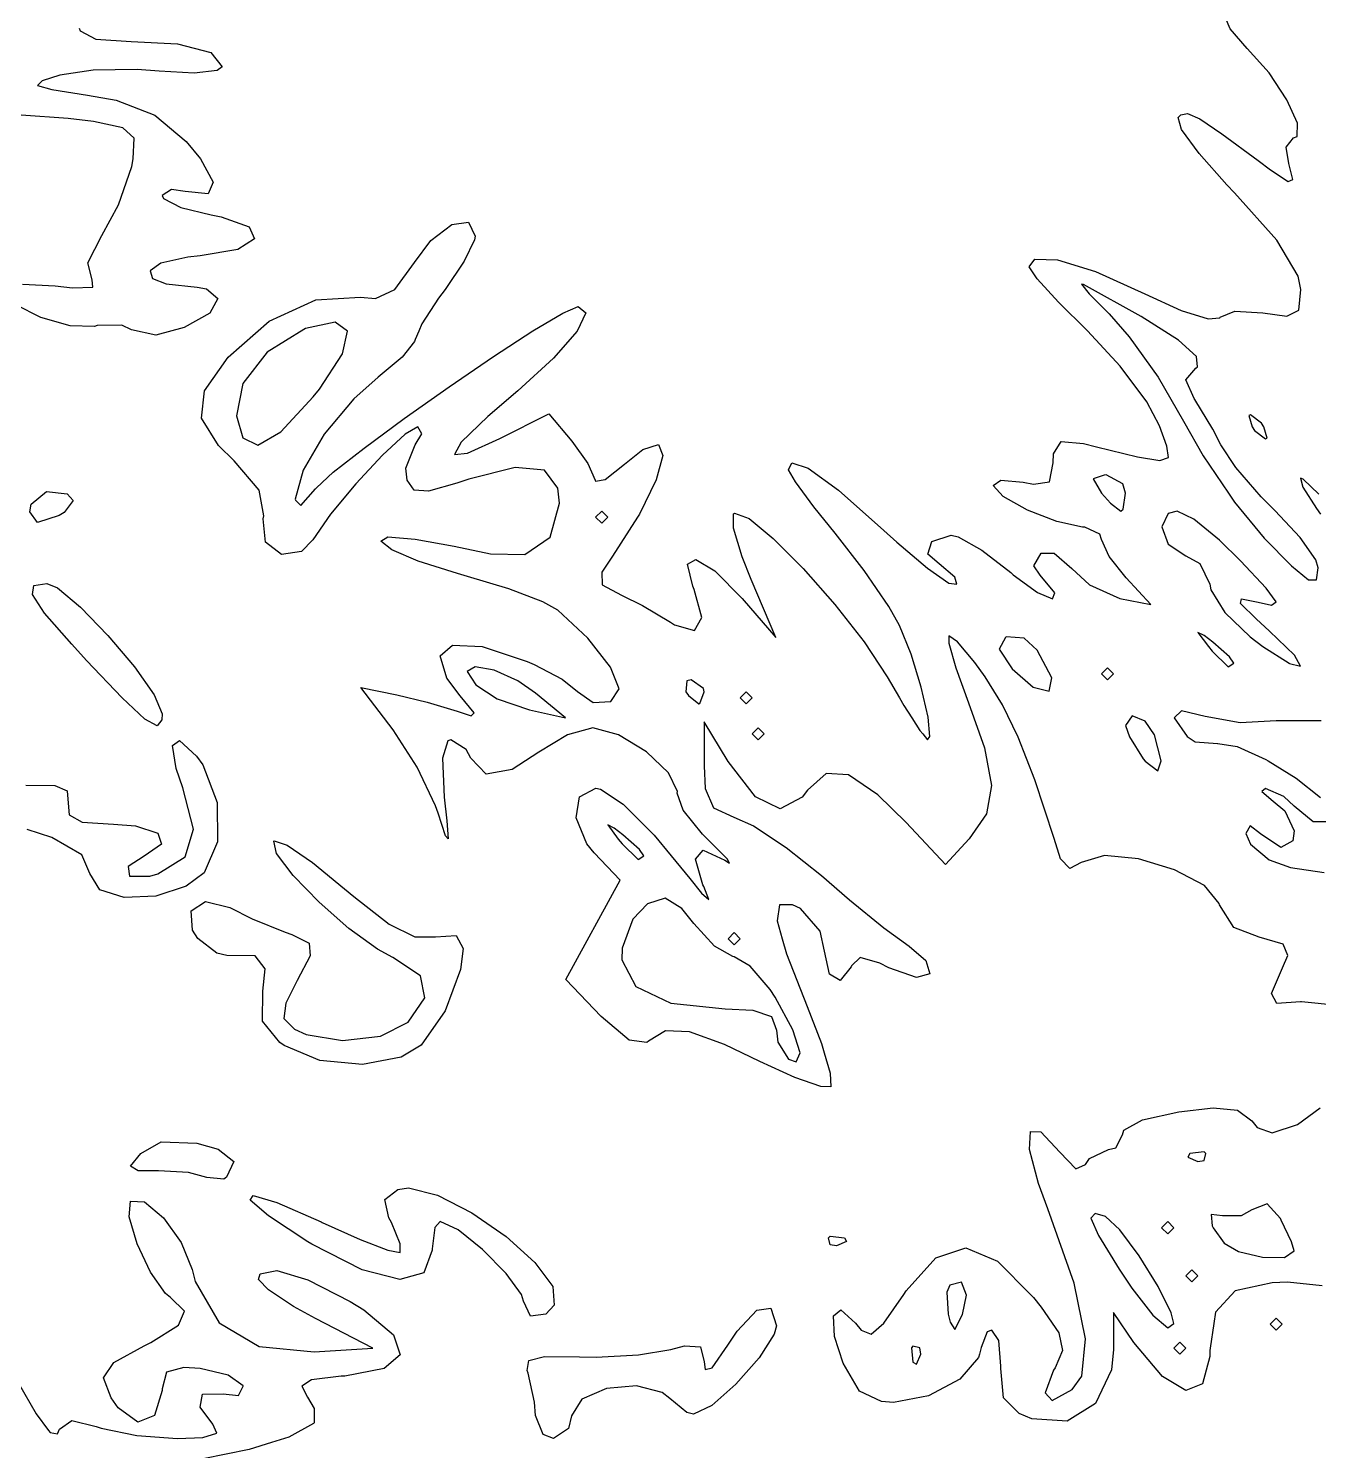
# Model space of a CAD drawing. Extents: x 111.7 to 189.1, y -142.8 to -74.9.
# Drawn here: x 122.33 to 133.35, y -132.09 to -119.95 of the extents above; entities that cross this region are included whole.
import ezdxf

# ---------------------------------------------------------------- set-up
doc = ezdxf.new("R2010")
doc.units = 0
doc.layers.add('BLACK', color=7, linetype='CONTINUOUS')

msp = doc.modelspace()

# ---------------------------------------------------------------- linework, layer by layer
at = {"layer": 'BLACK', "linetype": 'CONTINUOUS'}
for p, q in [((132.59, -119.951), (132.52, -119.783)), ((122.762, -119.944), (122.769, -119.969)), ((122.769, -119.969), (122.905, -120.038)), ((132.736, -120.119), (132.59, -119.951)), ((122.905, -120.038), (123.205, -120.058)), ((123.205, -120.058), (123.6, -120.079)), ((123.6, -120.079), (123.886, -120.153)), ((123.886, -120.153), (123.984, -120.276)), ((132.923, -120.326), (132.736, -120.119)), ((122.882, -120.303), (122.596, -120.346)), ((123.257, -120.298), (122.882, -120.303)), ((123.444, -120.312), (123.257, -120.298)), ((123.745, -120.328), (123.444, -120.312)), ((123.941, -120.308), (123.745, -120.328)), ((123.984, -120.276), (123.941, -120.308)), ((133.075, -120.557), (132.923, -120.326)), ((122.445, -120.396), (122.405, -120.434)), ((122.405, -120.434), (122.527, -120.469)), ((122.596, -120.346), (122.445, -120.396)), ((122.527, -120.469), (122.832, -120.516)), ((122.832, -120.516), (123.079, -120.561)), ((123.079, -120.561), (123.407, -120.688)), ((133.164, -120.756), (133.075, -120.557)), ((122.668, -120.716), (122.265, -120.688)), ((123.407, -120.688), (123.674, -120.912)), ((132.145, -120.707), (132.169, -120.686)), ((132.169, -120.686), (132.227, -120.673)), ((132.227, -120.673), (132.33, -120.719)), ((122.884, -120.742), (122.668, -120.716)), ((123.135, -120.796), (122.884, -120.742)), ((123.231, -120.883), (123.135, -120.796)), ((132.176, -120.81), (132.145, -120.707)), ((132.325, -121.016), (132.176, -120.81)), ((132.33, -120.719), (132.518, -120.846)), ((133.161, -120.871), (133.164, -120.756)), ((123.223, -121.061), (123.231, -120.883)), ((123.674, -120.912), (123.799, -121.06)), ((132.518, -120.846), (132.829, -121.076)), ((133.067, -120.962), (133.132, -120.881)), ((133.132, -120.881), (133.161, -120.871)), ((123.21, -121.127), (123.223, -121.061)), ((123.799, -121.06), (123.907, -121.261)), ((132.563, -121.283), (132.325, -121.016)), ((133.09, -121.102), (133.067, -120.962)), ((123.098, -121.455), (123.21, -121.127)), ((132.829, -121.076), (132.935, -121.155)), ((132.935, -121.155), (133.086, -121.255)), ((133.125, -121.236), (133.09, -121.102)), ((123.907, -121.261), (123.863, -121.361)), ((132.628, -121.35), (132.563, -121.283)), ((133.086, -121.255), (133.125, -121.236)), ((123.55, -121.323), (123.47, -121.375)), ((123.47, -121.375), (123.482, -121.4)), ((123.482, -121.4), (123.629, -121.476)), ((123.667, -121.341), (123.55, -121.323)), ((123.863, -121.361), (123.667, -121.341)), ((132.989, -121.756), (132.628, -121.35)), ((122.955, -121.716), (123.098, -121.455)), ((123.629, -121.476), (123.889, -121.539)), ((123.889, -121.539), (123.975, -121.555)), ((123.975, -121.555), (124.212, -121.641)), ((124.212, -121.641), (124.258, -121.743)), ((125.766, -121.758), (125.944, -121.622)), ((125.944, -121.622), (126.086, -121.602)), ((126.086, -121.602), (126.144, -121.72)), ((122.835, -121.95), (122.955, -121.716)), ((124.258, -121.743), (124.117, -121.834)), ((125.625, -121.946), (125.766, -121.758)), ((126.138, -121.752), (126.049, -121.936)), ((126.144, -121.72), (126.138, -121.752)), ((133.17, -122.063), (132.989, -121.756)), ((123.689, -121.901), (123.459, -121.952)), ((123.796, -121.89), (123.689, -121.901)), ((124.117, -121.834), (123.796, -121.89)), ((122.873, -122.093), (122.835, -121.95)), ((123.459, -121.952), (123.367, -122.018)), ((123.367, -122.018), (123.389, -122.082)), ((125.458, -122.176), (125.625, -121.946)), ((126.049, -121.936), (125.887, -122.176)), ((130.874, -121.982), (130.921, -121.919)), ((130.943, -122.085), (130.874, -121.982)), ((130.921, -121.919), (131.116, -121.923)), ((131.116, -121.923), (131.439, -122.024)), ((131.439, -122.024), (131.862, -122.215)), ((122.277, -122.13), (122.557, -122.145)), ((122.557, -122.145), (122.706, -122.162)), ((122.706, -122.162), (122.879, -122.156)), ((122.879, -122.156), (122.873, -122.093)), ((123.389, -122.082), (123.504, -122.129)), ((123.504, -122.129), (123.77, -122.157)), ((123.77, -122.157), (123.85, -122.17)), ((131.124, -122.284), (130.943, -122.085)), ((131.337, -122.133), (131.321, -122.131)), ((131.321, -122.131), (131.385, -122.213)), ((131.83, -122.408), (131.337, -122.133)), ((133.193, -122.178), (133.17, -122.063)), ((123.85, -122.17), (123.946, -122.254)), ((123.946, -122.254), (123.878, -122.378)), ((124.383, -122.446), (124.782, -122.265)), ((124.782, -122.265), (125.165, -122.243)), ((125.165, -122.243), (125.293, -122.253)), ((125.293, -122.253), (125.458, -122.176)), ((125.831, -122.251), (125.687, -122.471)), ((125.887, -122.176), (125.831, -122.251)), ((131.385, -122.213), (131.556, -122.383)), ((131.862, -122.215), (132.171, -122.355)), ((133.176, -122.352), (133.193, -122.178)), ((122.433, -122.417), (122.222, -122.308)), ((123.878, -122.378), (123.659, -122.501)), ((126.637, -122.53), (126.892, -122.378)), ((126.892, -122.378), (127.023, -122.321)), ((127.088, -122.376), (127.013, -122.532)), ((127.023, -122.321), (127.088, -122.376)), ((131.372, -122.53), (131.124, -122.284)), ((131.556, -122.383), (131.729, -122.58)), ((132.171, -122.355), (132.402, -122.428)), ((132.505, -122.413), (132.629, -122.362)), ((132.629, -122.362), (132.868, -122.377)), ((132.868, -122.377), (133.074, -122.404)), ((133.074, -122.404), (133.176, -122.352)), ((122.684, -122.488), (122.433, -122.417)), ((122.894, -122.492), (122.684, -122.488)), ((122.916, -122.485), (122.894, -122.492)), ((123.126, -122.481), (122.916, -122.485)), ((123.208, -122.522), (123.126, -122.481)), ((123.417, -122.566), (123.208, -122.522)), ((123.659, -122.501), (123.417, -122.566)), ((124.034, -122.753), (124.383, -122.446)), ((124.68, -122.517), (124.366, -122.713)), ((124.695, -122.511), (124.68, -122.517)), ((124.948, -122.456), (124.695, -122.511)), ((125.053, -122.532), (124.948, -122.456)), ((125.687, -122.471), (125.661, -122.532)), ((132.148, -122.61), (131.83, -122.408)), ((132.402, -122.428), (132.503, -122.418)), ((132.503, -122.418), (132.505, -122.413)), ((125.009, -122.727), (125.053, -122.532)), ((125.625, -122.622), (125.519, -122.754)), ((125.63, -122.603), (125.625, -122.622)), ((125.661, -122.532), (125.63, -122.603)), ((126.3, -122.75), (126.637, -122.53)), ((127.013, -122.532), (126.813, -122.762)), ((131.652, -122.831), (131.372, -122.53)), ((131.729, -122.58), (131.974, -122.926)), ((132.304, -122.75), (132.148, -122.61)), ((123.833, -123.043), (124.034, -122.753)), ((124.366, -122.713), (124.158, -122.978)), ((124.813, -123.027), (125.009, -122.727)), ((125.519, -122.754), (125.315, -122.926)), ((125.92, -123.009), (126.3, -122.75)), ((126.813, -122.762), (126.507, -123.041)), ((132.31, -122.836), (132.304, -122.75)), ((131.879, -123.136), (131.652, -122.831)), ((132.212, -122.949), (132.296, -122.847)), ((132.296, -122.847), (132.31, -122.836)), ((124.158, -122.978), (124.105, -123.255)), ((125.315, -122.926), (125.107, -123.11)), ((131.974, -122.926), (132.193, -123.302)), ((132.282, -123.106), (132.212, -122.949)), ((123.805, -123.275), (123.833, -123.043)), ((124.483, -123.391), (124.761, -123.092)), ((124.761, -123.092), (124.813, -123.027)), ((125.107, -123.11), (124.855, -123.413)), ((125.538, -123.278), (125.92, -123.009)), ((126.507, -123.041), (126.25, -123.261)), ((132.288, -123.115), (132.282, -123.106)), ((132.443, -123.37), (132.288, -123.115)), ((126.355, -123.449), (126.772, -123.237)), ((126.772, -123.237), (126.968, -123.473)), ((131.988, -123.342), (131.879, -123.136)), ((132.765, -123.246), (132.75, -123.253)), ((132.858, -123.319), (132.765, -123.246)), ((123.952, -123.509), (123.805, -123.275)), ((124.105, -123.255), (124.16, -123.442)), ((125.195, -123.53), (125.538, -123.278)), ((125.654, -123.349), (125.546, -123.412)), ((125.687, -123.41), (125.654, -123.349)), ((126.25, -123.261), (126.025, -123.48)), ((132.05, -123.515), (131.988, -123.342)), ((132.193, -123.302), (132.36, -123.596)), ((132.51, -123.503), (132.443, -123.37)), ((132.75, -123.253), (132.777, -123.349)), ((132.777, -123.349), (132.798, -123.38)), ((132.879, -123.349), (132.858, -123.319)), ((132.906, -123.445), (132.879, -123.349)), ((124.16, -123.442), (124.286, -123.507)), ((124.286, -123.507), (124.483, -123.391)), ((124.855, -123.413), (124.674, -123.72)), ((125.546, -123.412), (125.352, -123.591)), ((125.631, -123.502), (125.687, -123.41)), ((126.025, -123.48), (125.967, -123.585)), ((126.077, -123.575), (126.355, -123.449)), ((126.968, -123.473), (127.106, -123.663)), ((131.083, -123.581), (131.147, -123.475)), ((131.147, -123.475), (131.337, -123.492)), ((131.337, -123.492), (131.448, -123.519)), ((132.798, -123.38), (132.892, -123.452)), ((132.892, -123.452), (132.906, -123.445)), ((124.084, -123.639), (123.952, -123.509)), ((124.931, -123.737), (125.195, -123.53)), ((125.352, -123.591), (125.124, -123.835)), ((125.551, -123.702), (125.631, -123.502)), ((125.967, -123.585), (126.077, -123.575)), ((127.418, -123.668), (127.574, -123.542)), ((127.574, -123.542), (127.708, -123.5)), ((127.745, -123.595), (127.69, -123.802)), ((127.708, -123.5), (127.745, -123.595)), ((131.08, -123.658), (131.083, -123.581)), ((131.448, -123.519), (131.798, -123.605)), ((131.798, -123.605), (131.991, -123.638)), ((131.991, -123.638), (132.063, -123.61)), ((132.063, -123.61), (132.05, -123.515)), ((132.36, -123.596), (132.575, -123.915)), ((132.638, -123.696), (132.51, -123.503)), ((124.298, -123.891), (124.084, -123.639)), ((124.674, -123.72), (124.607, -123.966)), ((124.788, -123.869), (124.931, -123.737)), ((125.562, -123.806), (125.551, -123.702)), ((126.486, -123.696), (126.089, -123.797)), ((126.734, -123.72), (126.486, -123.696)), ((126.85, -123.874), (126.734, -123.72)), ((127.106, -123.663), (127.169, -123.804)), ((127.253, -123.798), (127.418, -123.668)), ((128.818, -123.716), (128.847, -123.658)), ((128.878, -123.82), (128.818, -123.716)), ((128.847, -123.658), (128.986, -123.701)), ((128.986, -123.701), (129.246, -123.891)), ((131.048, -123.818), (131.08, -123.658)), ((132.856, -123.946), (132.638, -123.696)), ((125.124, -123.835), (124.909, -124.094)), ((125.621, -123.889), (125.562, -123.806)), ((125.988, -123.831), (125.745, -123.898)), ((126.089, -123.797), (125.988, -123.831)), ((127.169, -123.804), (127.171, -123.813)), ((127.171, -123.813), (127.253, -123.798)), ((127.69, -123.802), (127.545, -124.096)), ((129.036, -124.031), (128.878, -123.82)), ((130.566, -123.849), (130.633, -123.804)), ((130.652, -123.945), (130.566, -123.849)), ((130.633, -123.804), (130.823, -123.821)), ((130.823, -123.821), (130.912, -123.84)), ((130.912, -123.84), (131.048, -123.818)), ((131.514, -123.761), (131.42, -123.793)), ((131.42, -123.793), (131.491, -123.915)), ((131.53, -123.76), (131.514, -123.761)), ((131.674, -123.837), (131.53, -123.76)), ((131.697, -123.915), (131.674, -123.837)), ((133.214, -123.796), (133.192, -123.788)), ((133.192, -123.788), (133.21, -123.863)), ((133.348, -123.924), (133.214, -123.796)), ((122.353, -124.009), (122.482, -123.902)), ((122.482, -123.902), (122.658, -123.921)), ((122.711, -123.978), (122.633, -124.08)), ((122.658, -123.921), (122.711, -123.978)), ((124.338, -124.109), (124.298, -123.891)), ((124.607, -123.966), (124.608, -123.976)), ((124.608, -123.976), (124.655, -124.021)), ((124.655, -124.021), (124.781, -123.878)), ((124.781, -123.878), (124.788, -123.869)), ((125.745, -123.898), (125.621, -123.889)), ((126.864, -124.002), (126.85, -123.874)), ((129.246, -123.891), (129.634, -124.234)), ((130.86, -124.06), (130.652, -123.945)), ((131.491, -123.915), (131.569, -124.001)), ((131.676, -124.052), (131.697, -123.915)), ((132.575, -123.915), (132.627, -123.992)), ((132.972, -124.063), (132.856, -123.946)), ((133.21, -123.863), (133.327, -124.047)), ((122.339, -124.075), (122.353, -124.009)), ((122.406, -124.165), (122.339, -124.075)), ((122.633, -124.08), (122.591, -124.105)), ((124.909, -124.094), (124.756, -124.315)), ((126.784, -124.29), (126.864, -124.002)), ((127.224, -124.069), (127.172, -124.12)), ((127.275, -124.12), (127.224, -124.069)), ((127.545, -124.096), (127.53, -124.12)), ((128.348, -124.092), (128.358, -124.086)), ((128.35, -124.214), (128.348, -124.092)), ((128.358, -124.086), (128.482, -124.133)), ((129.217, -124.256), (129.036, -124.031)), ((131.111, -124.158), (130.86, -124.06)), ((131.569, -124.001), (131.658, -124.069)), ((131.658, -124.069), (131.676, -124.052)), ((132.062, -124.088), (132.006, -124.202)), ((132.139, -124.069), (132.062, -124.088)), ((132.279, -124.138), (132.139, -124.069)), ((132.627, -123.992), (132.88, -124.3)), ((133.187, -124.295), (132.972, -124.063)), ((133.327, -124.047), (133.362, -124.096)), ((122.591, -124.105), (122.406, -124.165)), ((124.333, -124.134), (124.338, -124.109)), ((124.354, -124.334), (124.333, -124.134)), ((127.172, -124.12), (127.224, -124.172)), ((127.224, -124.172), (127.275, -124.12)), ((127.53, -124.12), (127.315, -124.453)), ((128.423, -124.458), (128.35, -124.214)), ((128.482, -124.133), (128.689, -124.302)), ((131.33, -124.206), (131.111, -124.158)), ((131.348, -124.206), (131.33, -124.206)), ((131.478, -124.266), (131.348, -124.206)), ((132.006, -124.202), (132.061, -124.35)), ((132.499, -124.318), (132.279, -124.138)), ((124.489, -124.439), (124.354, -124.334)), ((124.756, -124.315), (124.661, -124.415)), ((125.339, -124.325), (125.398, -124.289)), ((125.432, -124.399), (125.339, -124.325)), ((125.398, -124.289), (125.63, -124.307)), ((125.63, -124.307), (125.964, -124.367)), ((126.567, -124.44), (126.784, -124.29)), ((128.689, -124.302), (128.945, -124.558)), ((129.464, -124.575), (129.217, -124.256)), ((129.634, -124.234), (129.745, -124.335)), ((129.745, -124.335), (130.007, -124.556)), ((130.008, -124.436), (130.042, -124.327)), ((130.042, -124.327), (130.208, -124.275)), ((130.208, -124.275), (130.267, -124.289)), ((130.267, -124.289), (130.47, -124.403)), ((131.491, -124.311), (131.478, -124.266)), ((131.556, -124.455), (131.491, -124.311)), ((132.679, -124.492), (132.499, -124.318)), ((132.88, -124.3), (133.113, -124.535)), ((133.321, -124.486), (133.187, -124.295)), ((124.661, -124.415), (124.489, -124.439)), ((125.657, -124.497), (125.432, -124.399)), ((125.964, -124.367), (126.273, -124.434)), ((126.273, -124.434), (126.567, -124.44)), ((127.315, -124.453), (127.225, -124.59)), ((128.499, -124.652), (128.423, -124.458)), ((130.104, -124.518), (130.008, -124.436)), ((130.47, -124.403), (130.716, -124.594)), ((130.913, -124.535), (130.976, -124.429)), ((130.976, -124.429), (131.086, -124.428)), ((131.086, -124.428), (131.239, -124.559)), ((131.702, -124.64), (131.556, -124.455)), ((132.061, -124.35), (132.211, -124.45)), ((132.211, -124.45), (132.33, -124.517)), ((125.992, -124.603), (125.657, -124.497)), ((127.956, -124.523), (128.027, -124.481)), ((128.001, -124.709), (127.956, -124.523)), ((128.027, -124.481), (128.19, -124.58)), ((128.19, -124.58), (128.423, -124.814)), ((128.945, -124.558), (129.215, -124.865)), ((129.675, -124.883), (129.464, -124.575)), ((130.007, -124.556), (130.189, -124.684)), ((130.24, -124.633), (130.104, -124.518)), ((130.968, -124.615), (130.913, -124.535)), ((131.239, -124.559), (131.388, -124.698)), ((132.33, -124.517), (132.417, -124.693)), ((132.897, -124.726), (132.679, -124.492)), ((133.113, -124.535), (133.26, -124.657)), ((133.342, -124.552), (133.321, -124.486)), ((133.327, -124.657), (133.342, -124.552)), ((122.363, -124.781), (122.374, -124.705)), ((122.374, -124.705), (122.485, -124.686)), ((122.485, -124.686), (122.576, -124.725)), ((126.079, -124.627), (125.992, -124.603)), ((126.432, -124.733), (126.079, -124.627)), ((127.225, -124.59), (127.227, -124.697)), ((127.227, -124.697), (127.392, -124.787)), ((128.712, -125.149), (128.499, -124.652)), ((130.189, -124.684), (130.257, -124.694)), ((130.257, -124.694), (130.24, -124.633)), ((130.716, -124.594), (130.738, -124.612)), ((130.738, -124.612), (130.944, -124.764)), ((131.092, -124.768), (130.968, -124.615)), ((131.388, -124.698), (131.648, -124.814)), ((131.914, -124.865), (131.702, -124.64)), ((132.417, -124.693), (132.425, -124.74)), ((133.26, -124.657), (133.327, -124.657)), ((122.467, -124.939), (122.363, -124.781)), ((122.576, -124.725), (122.773, -124.888)), ((126.721, -124.844), (126.432, -124.733)), ((127.392, -124.787), (127.573, -124.875)), ((128.014, -124.738), (128.001, -124.709)), ((128.078, -124.976), (128.014, -124.738)), ((128.423, -124.814), (128.712, -125.149)), ((130.944, -124.764), (131.073, -124.817)), ((131.073, -124.817), (131.092, -124.768)), ((131.648, -124.814), (131.914, -124.865)), ((132.425, -124.74), (132.545, -124.936)), ((132.678, -124.857), (132.687, -124.818)), ((132.687, -124.818), (132.828, -124.847)), ((132.982, -124.843), (132.897, -124.726)), ((122.698, -125.205), (122.467, -124.939)), ((122.773, -124.888), (123.007, -125.13)), ((126.849, -124.915), (126.721, -124.844)), ((127.106, -125.154), (126.849, -124.915)), ((127.573, -124.875), (127.81, -125.016)), ((129.215, -124.865), (129.465, -125.185)), ((129.768, -125.046), (129.675, -124.883)), ((132.545, -124.936), (132.761, -125.143)), ((132.811, -124.99), (132.678, -124.857)), ((132.828, -124.847), (132.943, -124.871)), ((132.943, -124.871), (132.982, -124.843)), ((127.81, -125.016), (127.846, -125.04)), ((127.846, -125.04), (128.015, -125.087)), ((128.015, -125.087), (128.078, -124.976)), ((129.866, -125.289), (129.768, -125.046)), ((132.927, -125.093), (132.811, -124.99)), ((123.007, -125.13), (123.233, -125.398)), ((127.298, -125.4), (127.106, -125.154)), ((129.465, -125.185), (129.66, -125.483)), ((130.262, -125.185), (130.187, -125.133)), ((130.187, -125.133), (130.189, -125.197)), ((130.409, -125.362), (130.262, -125.185)), ((130.672, -125.147), (130.619, -125.249)), ((130.677, -125.143), (130.672, -125.147)), ((130.831, -125.153), (130.677, -125.143)), ((130.941, -125.255), (130.831, -125.153)), ((132.368, -125.13), (132.315, -125.104)), ((132.315, -125.104), (132.404, -125.226)), ((132.442, -125.187), (132.368, -125.13)), ((132.585, -125.314), (132.442, -125.187)), ((132.761, -125.143), (132.87, -125.224)), ((133.14, -125.299), (132.927, -125.093)), ((122.825, -125.344), (122.698, -125.205)), ((125.843, -125.305), (125.949, -125.213)), ((125.9, -125.494), (125.843, -125.305)), ((125.949, -125.213), (126.202, -125.226)), ((126.202, -125.226), (126.587, -125.353)), ((129.952, -125.572), (129.866, -125.289)), ((130.189, -125.197), (130.248, -125.407)), ((130.619, -125.249), (130.729, -125.416)), ((131.067, -125.492), (130.941, -125.255)), ((132.404, -125.226), (132.436, -125.266)), ((132.436, -125.266), (132.572, -125.398)), ((132.622, -125.367), (132.585, -125.314)), ((132.87, -125.224), (133.093, -125.367)), ((133.192, -125.393), (133.14, -125.299)), ((123.129, -125.664), (122.825, -125.344)), ((123.233, -125.398), (123.402, -125.639)), ((126.143, -125.398), (126.075, -125.438)), ((126.304, -125.427), (126.143, -125.398)), ((126.508, -125.519), (126.304, -125.427)), ((126.587, -125.353), (126.646, -125.378)), ((126.646, -125.378), (126.886, -125.505)), ((127.374, -125.586), (127.298, -125.4)), ((130.248, -125.407), (130.356, -125.705)), ((130.498, -125.485), (130.409, -125.362)), ((130.729, -125.416), (130.908, -125.573)), ((131.543, -125.406), (131.491, -125.457)), ((131.594, -125.457), (131.543, -125.406)), ((132.572, -125.398), (132.622, -125.367)), ((133.093, -125.367), (133.097, -125.369)), ((133.097, -125.369), (133.192, -125.393)), ((126.015, -125.646), (125.9, -125.494)), ((126.075, -125.438), (126.148, -125.553)), ((126.148, -125.553), (126.332, -125.671)), ((126.658, -125.622), (126.508, -125.519)), ((126.886, -125.505), (127.017, -125.61)), ((127.952, -125.517), (127.943, -125.611)), ((127.989, -125.509), (127.952, -125.517)), ((128.094, -125.583), (127.989, -125.509)), ((129.66, -125.483), (129.766, -125.663)), ((130.646, -125.722), (130.498, -125.485)), ((131.045, -125.606), (131.067, -125.492)), ((131.491, -125.457), (131.526, -125.492)), ((131.526, -125.492), (131.543, -125.509)), ((131.543, -125.509), (131.594, -125.457)), ((123.322, -125.844), (123.129, -125.664)), ((123.402, -125.639), (123.469, -125.8)), ((125.443, -125.937), (125.167, -125.576)), ((125.167, -125.576), (125.475, -125.638)), ((125.475, -125.638), (125.734, -125.699)), ((126.134, -125.791), (126.015, -125.646)), ((126.332, -125.671), (126.607, -125.767)), ((126.915, -125.833), (126.658, -125.622)), ((127.017, -125.61), (127.15, -125.703)), ((127.303, -125.694), (127.374, -125.586)), ((127.943, -125.611), (127.965, -125.642)), ((127.965, -125.642), (128.052, -125.714)), ((128.063, -125.712), (128.098, -125.611)), ((128.098, -125.611), (128.094, -125.583)), ((128.458, -125.611), (128.406, -125.663)), ((128.406, -125.663), (128.458, -125.714)), ((128.509, -125.663), (128.458, -125.611)), ((128.458, -125.714), (128.509, -125.663)), ((129.766, -125.663), (129.805, -125.729)), ((130.011, -125.829), (129.952, -125.572)), ((130.908, -125.573), (131.045, -125.606)), ((123.469, -125.8), (123.467, -125.85)), ((125.734, -125.699), (125.99, -125.776)), ((125.99, -125.776), (126.108, -125.816)), ((126.108, -125.816), (126.134, -125.791)), ((126.607, -125.767), (126.915, -125.833)), ((127.15, -125.703), (127.303, -125.694)), ((128.052, -125.714), (128.063, -125.712)), ((129.805, -125.729), (129.871, -125.833)), ((130.356, -125.705), (130.493, -126.091)), ((130.78, -125.999), (130.646, -125.722)), ((132.175, -125.775), (132.112, -125.835)), ((132.378, -125.822), (132.175, -125.775)), ((123.427, -125.901), (123.322, -125.844)), ((123.467, -125.85), (123.427, -125.901)), ((127.149, -125.92), (126.932, -125.979)), ((127.367, -125.98), (127.149, -125.92)), ((128.304, -126.206), (128.098, -125.869)), ((128.098, -125.869), (128.098, -126.243)), ((128.56, -125.92), (128.509, -125.971)), ((128.612, -125.971), (128.56, -125.92)), ((129.871, -125.833), (129.94, -125.941)), ((130.025, -125.994), (130.011, -125.829)), ((131.752, -125.817), (131.697, -125.9)), ((131.697, -125.9), (131.731, -125.997)), ((131.864, -125.863), (131.752, -125.817)), ((131.943, -125.98), (131.864, -125.863)), ((132.112, -125.835), (132.224, -125.994)), ((132.676, -125.876), (132.378, -125.822)), ((132.984, -125.861), (132.676, -125.876)), ((133.367, -125.859), (132.984, -125.861)), ((123.558, -126.069), (123.619, -126.028)), ((123.619, -126.028), (123.765, -126.161)), ((125.647, -126.255), (125.443, -125.937)), ((125.911, -126.03), (125.863, -126.179)), ((125.935, -126.023), (125.911, -126.03)), ((126.066, -126.105), (125.935, -126.023)), ((126.932, -125.979), (126.686, -126.126)), ((127.605, -126.125), (127.367, -125.98)), ((128.509, -125.971), (128.56, -126.023)), ((128.56, -126.023), (128.612, -125.971)), ((129.94, -125.941), (129.965, -125.971)), ((129.965, -125.971), (130.007, -126.023)), ((130.007, -126.023), (130.025, -125.994)), ((130.921, -126.364), (130.78, -125.999)), ((131.731, -125.997), (131.848, -126.183)), ((132.002, -126.202), (131.943, -125.98)), ((132.224, -125.994), (132.291, -126.04)), ((132.291, -126.04), (132.483, -126.054)), ((123.59, -126.267), (123.558, -126.069)), ((123.765, -126.161), (123.819, -126.236)), ((126.107, -126.177), (126.066, -126.105)), ((126.686, -126.126), (126.458, -126.276)), ((127.795, -126.303), (127.605, -126.125)), ((130.493, -126.091), (130.553, -126.413)), ((132.483, -126.054), (132.486, -126.053)), ((132.486, -126.053), (132.65, -126.078)), ((132.65, -126.078), (132.896, -126.191)), ((123.647, -126.432), (123.59, -126.267)), ((123.819, -126.236), (123.939, -126.556)), ((125.805, -126.586), (125.647, -126.255)), ((125.863, -126.179), (125.879, -126.511)), ((126.238, -126.316), (126.107, -126.177)), ((126.458, -126.276), (126.238, -126.316)), ((128.098, -126.243), (128.108, -126.437)), ((128.538, -126.509), (128.304, -126.206)), ((131.848, -126.183), (131.865, -126.205)), ((131.865, -126.205), (131.972, -126.286)), ((131.972, -126.286), (132.002, -126.202)), ((132.896, -126.191), (132.914, -126.202)), ((132.914, -126.202), (133.155, -126.35)), ((127.871, -126.462), (127.795, -126.303)), ((129.139, -126.31), (128.981, -126.452)), ((129.33, -126.321), (129.139, -126.31)), ((129.581, -126.492), (129.33, -126.321)), ((131.087, -126.865), (130.921, -126.364)), ((133.155, -126.35), (133.361, -126.514)), ((122.305, -126.41), (122.554, -126.411)), ((122.554, -126.411), (122.659, -126.457)), ((122.659, -126.457), (122.669, -126.563)), ((123.737, -126.785), (123.647, -126.432)), ((125.879, -126.511), (125.902, -126.713)), ((127.007, -126.689), (127.033, -126.509)), ((127.033, -126.509), (127.174, -126.434)), ((127.174, -126.434), (127.214, -126.442)), ((127.214, -126.442), (127.407, -126.571)), ((127.869, -126.477), (127.871, -126.462)), ((127.92, -126.622), (127.869, -126.477)), ((128.108, -126.437), (128.179, -126.602)), ((128.747, -126.61), (128.538, -126.509)), ((128.936, -126.51), (128.747, -126.61)), ((128.981, -126.452), (128.936, -126.51)), ((129.823, -126.729), (129.581, -126.492)), ((130.553, -126.413), (130.51, -126.655)), ((132.893, -126.437), (132.86, -126.462)), ((132.86, -126.462), (132.957, -126.545)), ((133.049, -126.506), (132.893, -126.437)), ((133.137, -126.588), (133.049, -126.506)), ((122.669, -126.563), (122.675, -126.663)), ((123.939, -126.556), (123.944, -126.893)), ((125.827, -126.649), (125.805, -126.586)), ((125.889, -126.842), (125.827, -126.649)), ((127.407, -126.571), (127.671, -126.836)), ((128.083, -126.827), (127.92, -126.622)), ((128.179, -126.602), (128.353, -126.682)), ((132.957, -126.545), (133.057, -126.629)), ((133.057, -126.629), (133.137, -126.799)), ((133.299, -126.722), (133.137, -126.588)), ((122.675, -126.663), (122.786, -126.726)), ((122.786, -126.726), (123.054, -126.743)), ((123.054, -126.743), (123.244, -126.756)), ((123.244, -126.756), (123.433, -126.819)), ((125.902, -126.713), (125.913, -126.868)), ((127.098, -126.91), (127.007, -126.689)), ((127.329, -126.775), (127.276, -126.749)), ((127.276, -126.749), (127.365, -126.871)), ((128.353, -126.682), (128.519, -126.756)), ((128.519, -126.756), (128.8, -126.94)), ((130.159, -127.085), (129.823, -126.729)), ((130.51, -126.655), (130.362, -126.867)), ((132.76, -126.756), (132.725, -126.821)), ((132.849, -126.825), (132.76, -126.756)), ((133.418, -126.721), (133.299, -126.722)), ((122.529, -126.855), (122.318, -126.787)), ((122.784, -127.004), (122.529, -126.855)), ((123.433, -126.819), (123.465, -126.914)), ((123.668, -127.021), (123.737, -126.785)), ((123.944, -126.893), (123.828, -127.157)), ((124.423, -126.886), (124.426, -126.884)), ((124.446, -126.993), (124.423, -126.886)), ((124.426, -126.884), (124.537, -126.922)), ((125.913, -126.868), (125.889, -126.842)), ((127.404, -126.832), (127.329, -126.775)), ((127.365, -126.871), (127.397, -126.911)), ((127.546, -126.959), (127.404, -126.832)), ((127.671, -126.836), (127.817, -127.012)), ((128.149, -126.892), (128.083, -126.827)), ((128.296, -127.037), (128.149, -126.892)), ((130.362, -126.867), (130.159, -127.085)), ((131.141, -127.037), (131.087, -126.865)), ((132.725, -126.821), (132.764, -126.913)), ((133.024, -126.94), (132.849, -126.825)), ((133.124, -126.884), (133.024, -126.94)), ((133.137, -126.799), (133.124, -126.884)), ((122.853, -127.164), (122.784, -127.004)), ((123.316, -127.014), (123.18, -127.102)), ((123.465, -126.914), (123.316, -127.014)), ((124.59, -127.181), (124.446, -126.993)), ((124.537, -126.922), (124.753, -127.068)), ((127.16, -126.987), (127.098, -126.91)), ((127.38, -127.221), (127.16, -126.987)), ((127.397, -126.911), (127.534, -127.043)), ((127.534, -127.043), (127.584, -127.012)), ((127.584, -127.012), (127.546, -126.959)), ((127.817, -127.012), (127.976, -127.205)), ((128.024, -127.04), (128.091, -126.965)), ((128.091, -126.965), (128.275, -127.049)), ((128.8, -126.94), (129.101, -127.181)), ((131.517, -127.01), (131.317, -127.068)), ((131.807, -127.039), (131.517, -127.01)), ((132.764, -126.913), (132.924, -127.047)), ((123.18, -127.102), (123.192, -127.185)), ((123.432, -127.165), (123.668, -127.021)), ((124.753, -127.068), (125.028, -127.293)), ((128.088, -127.259), (128.024, -127.04)), ((128.275, -127.049), (128.316, -127.075)), ((128.316, -127.075), (128.296, -127.037)), ((131.221, -127.121), (131.141, -127.037)), ((131.317, -127.068), (131.221, -127.121)), ((132.116, -127.131), (131.807, -127.039)), ((132.37, -127.265), (132.116, -127.131)), ((132.924, -127.047), (133.105, -127.113)), ((133.105, -127.113), (133.394, -127.154)), ((122.938, -127.303), (122.853, -127.164)), ((123.192, -127.185), (123.364, -127.185)), ((123.364, -127.185), (123.432, -127.165)), ((123.828, -127.157), (123.676, -127.27)), ((124.81, -127.409), (124.59, -127.181)), ((126.917, -128.068), (127.38, -127.221)), ((127.976, -127.205), (128.075, -127.33)), ((129.101, -127.181), (129.34, -127.387)), ((123.147, -127.367), (122.938, -127.303)), ((123.415, -127.356), (123.147, -127.367)), ((123.676, -127.27), (123.415, -127.356)), ((125.028, -127.293), (125.106, -127.36)), ((125.106, -127.36), (125.409, -127.595)), ((127.766, -127.373), (127.615, -127.421)), ((127.907, -127.463), (127.766, -127.373)), ((128.075, -127.33), (128.138, -127.385)), ((128.095, -127.274), (128.088, -127.259)), ((128.138, -127.385), (128.095, -127.274)), ((132.497, -127.419), (132.37, -127.265)), ((123.717, -127.481), (123.84, -127.401)), ((123.729, -127.647), (123.717, -127.481)), ((123.84, -127.401), (124.049, -127.454)), ((124.049, -127.454), (124.24, -127.549)), ((125.064, -127.632), (124.81, -127.409)), ((127.615, -127.421), (127.49, -127.554)), ((128.009, -127.591), (127.907, -127.463)), ((128.741, -127.432), (128.722, -127.566)), ((128.854, -127.432), (128.741, -127.432)), ((128.92, -127.462), (128.854, -127.432)), ((129.089, -127.655), (128.92, -127.462)), ((129.34, -127.387), (129.634, -127.626)), ((132.499, -127.431), (132.497, -127.419)), ((132.622, -127.624), (132.499, -127.431)), ((124.24, -127.549), (124.521, -127.664)), ((125.409, -127.595), (125.628, -127.703)), ((127.49, -127.554), (127.397, -127.8)), ((128.188, -127.784), (128.009, -127.591)), ((128.722, -127.566), (128.765, -127.72)), ((123.776, -127.717), (123.729, -127.647)), ((123.937, -127.843), (123.776, -127.717)), ((124.521, -127.664), (124.579, -127.685)), ((124.579, -127.685), (124.725, -127.758)), ((125.308, -127.81), (125.064, -127.632)), ((125.628, -127.703), (125.804, -127.705)), ((125.804, -127.705), (125.982, -127.694)), ((125.982, -127.694), (126.041, -127.805)), ((128.355, -127.668), (128.303, -127.72)), ((128.303, -127.72), (128.355, -127.771)), ((128.406, -127.72), (128.355, -127.668)), ((128.355, -127.771), (128.406, -127.72)), ((128.765, -127.72), (128.801, -127.85)), ((129.126, -127.826), (129.089, -127.655)), ((129.634, -127.626), (129.848, -127.785)), ((132.838, -127.706), (132.622, -127.624)), ((133.044, -127.767), (132.838, -127.706)), ((124.024, -127.863), (123.937, -127.843)), ((124.264, -127.866), (124.024, -127.863)), ((124.735, -127.865), (124.624, -128.078)), ((124.725, -127.758), (124.735, -127.865)), ((125.439, -127.88), (125.308, -127.81)), ((126.041, -127.805), (126.018, -127.983)), ((127.397, -127.8), (127.396, -127.899)), ((128.344, -127.873), (128.188, -127.784)), ((128.801, -127.85), (128.978, -128.299)), ((129.168, -128.023), (129.126, -127.826)), ((129.848, -127.785), (129.991, -127.906)), ((133.038, -127.968), (133.084, -127.862)), ((133.084, -127.862), (133.044, -127.767)), ((124.349, -127.977), (124.264, -127.866)), ((124.331, -128.169), (124.349, -127.977)), ((125.677, -128.036), (125.439, -127.88)), ((126.018, -127.983), (125.886, -128.336)), ((127.396, -127.899), (127.516, -128.129)), ((128.355, -127.874), (128.344, -127.873)), ((128.492, -127.954), (128.355, -127.874)), ((128.663, -128.154), (128.492, -127.954)), ((129.354, -127.961), (129.261, -128.077)), ((129.358, -127.951), (129.354, -127.961)), ((129.431, -127.88), (129.358, -127.951)), ((129.598, -127.929), (129.431, -127.88)), ((129.675, -127.968), (129.598, -127.929)), ((129.911, -128.052), (129.675, -127.968)), ((129.991, -127.906), (130.026, -128.021)), ((132.943, -128.188), (133.038, -127.968)), ((124.624, -128.078), (124.526, -128.269)), ((125.713, -128.225), (125.677, -128.036)), ((127.219, -128.383), (126.917, -128.068)), ((129.261, -128.077), (129.168, -128.023)), ((130.026, -128.021), (129.911, -128.052)), ((124.328, -128.424), (124.331, -128.169)), ((125.571, -128.432), (125.713, -128.225)), ((127.516, -128.129), (127.813, -128.271)), ((128.706, -128.22), (128.663, -128.154)), ((128.855, -128.499), (128.706, -128.22)), ((132.989, -128.274), (132.943, -128.188)), ((124.526, -128.269), (124.51, -128.401)), ((125.886, -128.336), (125.682, -128.629)), ((127.813, -128.271), (128.277, -128.319)), ((128.277, -128.319), (128.515, -128.33)), ((128.515, -128.33), (128.673, -128.383)), ((128.978, -128.299), (129.1, -128.616)), ((133.192, -128.259), (132.989, -128.274)), ((133.2, -128.258), (133.192, -128.259)), ((133.509, -128.291), (133.2, -128.258)), ((124.475, -128.606), (124.328, -128.424)), ((124.51, -128.401), (124.601, -128.491)), ((125.335, -128.551), (125.571, -128.432)), ((127.457, -128.586), (127.219, -128.383)), ((128.673, -128.383), (128.715, -128.502)), ((124.601, -128.491), (124.701, -128.539)), ((124.701, -128.539), (125.01, -128.589)), ((125.01, -128.589), (125.335, -128.551)), ((127.609, -128.607), (127.457, -128.586)), ((127.624, -128.594), (127.609, -128.607)), ((127.769, -128.508), (127.624, -128.594)), ((127.972, -128.515), (127.769, -128.508)), ((128.273, -128.624), (127.972, -128.515)), ((128.715, -128.502), (128.729, -128.602)), ((128.917, -128.694), (128.855, -128.499)), ((124.511, -128.632), (124.475, -128.606)), ((124.818, -128.76), (124.511, -128.632)), ((125.682, -128.629), (125.512, -128.732)), ((128.573, -128.768), (128.273, -128.624)), ((128.729, -128.602), (128.818, -128.748)), ((128.883, -128.771), (128.917, -128.694)), ((129.1, -128.616), (129.123, -128.694)), ((129.123, -128.694), (129.174, -128.867)), ((125.181, -128.793), (124.818, -128.76)), ((125.512, -128.732), (125.181, -128.793)), ((128.873, -128.906), (128.573, -128.768)), ((128.818, -128.748), (128.883, -128.771)), ((129.095, -128.982), (128.873, -128.906)), ((129.174, -128.867), (129.181, -128.985)), ((129.181, -128.985), (129.095, -128.982)), ((131.841, -129.267), (132.153, -129.197)), ((132.153, -129.197), (132.444, -129.164)), ((132.444, -129.164), (132.654, -129.184)), ((132.654, -129.184), (132.774, -129.275)), ((133.166, -129.305), (133.36, -129.165)), ((131.683, -129.355), (131.841, -129.267)), ((132.774, -129.275), (132.822, -129.332)), ((132.95, -129.378), (133.166, -129.305)), ((130.878, -129.521), (130.886, -129.367)), ((130.886, -129.367), (130.973, -129.368)), ((130.973, -129.368), (131.135, -129.543)), ((131.614, -129.506), (131.671, -129.396)), ((131.671, -129.396), (131.683, -129.355)), ((132.822, -129.332), (132.95, -129.378)), ((123.201, -129.663), (123.289, -129.553)), ((123.289, -129.553), (123.463, -129.454)), ((123.463, -129.454), (123.767, -129.465)), ((123.767, -129.465), (123.949, -129.517)), ((123.949, -129.517), (124.081, -129.621)), ((130.953, -129.809), (130.878, -129.521)), ((131.135, -129.543), (131.272, -129.684)), ((131.388, -129.597), (131.551, -129.519)), ((131.551, -129.519), (131.614, -129.506)), ((132.245, -129.553), (132.229, -129.584)), ((132.367, -129.541), (132.245, -129.553)), ((132.382, -129.553), (132.367, -129.541)), ((132.368, -129.615), (132.382, -129.553)), ((123.265, -129.702), (123.201, -129.663)), ((124.081, -129.621), (124.021, -129.756)), ((131.272, -129.684), (131.356, -129.648)), ((131.356, -129.648), (131.388, -129.597)), ((132.229, -129.584), (132.314, -129.622)), ((132.314, -129.622), (132.368, -129.615)), ((123.44, -129.703), (123.265, -129.702)), ((123.695, -129.717), (123.44, -129.703)), ((123.852, -129.758), (123.695, -129.717)), ((123.996, -129.774), (123.852, -129.758)), ((124.021, -129.756), (123.996, -129.774)), ((124.222, -129.953), (124.247, -129.913)), ((124.247, -129.913), (124.449, -129.973)), ((125.371, -129.947), (125.484, -129.861)), ((125.484, -129.861), (125.575, -129.848)), ((125.575, -129.848), (125.821, -129.91)), ((125.821, -129.91), (126.114, -130.06)), ((131.034, -130.026), (130.953, -129.809)), ((123.188, -130.096), (123.199, -129.962)), ((123.199, -129.962), (123.201, -129.96)), ((123.201, -129.96), (123.32, -129.966)), ((123.32, -129.966), (123.481, -130.102)), ((124.377, -130.087), (124.222, -129.953)), ((124.449, -129.973), (124.827, -130.138)), ((125.407, -130.103), (125.371, -129.947)), ((131.259, -130.661), (131.034, -130.026)), ((132.774, -130.036), (132.684, -130.087)), ((132.906, -129.983), (132.774, -130.036)), ((133.019, -130.109), (132.906, -129.983)), ((123.257, -130.324), (123.188, -130.096)), ((123.481, -130.102), (123.632, -130.313)), ((124.715, -130.308), (124.377, -130.087)), ((124.827, -130.138), (124.838, -130.143)), ((124.838, -130.143), (125.16, -130.287)), ((125.428, -130.143), (125.407, -130.103)), ((125.502, -130.324), (125.428, -130.143)), ((125.845, -130.136), (125.799, -130.187)), ((125.997, -130.206), (125.845, -130.136)), ((126.114, -130.06), (126.407, -130.263)), ((131.437, -130.067), (131.401, -130.105)), ((131.401, -130.105), (131.467, -130.253)), ((131.526, -130.093), (131.437, -130.067)), ((131.647, -130.205), (131.526, -130.093)), ((132.057, -130.136), (132.005, -130.188)), ((132.108, -130.188), (132.057, -130.136)), ((132.524, -130.087), (132.429, -130.074)), ((132.429, -130.074), (132.436, -130.173)), ((132.684, -130.087), (132.524, -130.087)), ((132.524, -130.087), (132.524, -130.087)), ((133.027, -130.123), (133.019, -130.109)), ((133.114, -130.309), (133.027, -130.123)), ((125.16, -130.287), (125.398, -130.379)), ((125.799, -130.187), (125.776, -130.367)), ((126.206, -130.375), (125.997, -130.206)), ((126.407, -130.263), (126.653, -130.485)), ((129.16, -130.273), (129.175, -130.261)), ((129.174, -130.334), (129.16, -130.273)), ((129.175, -130.261), (129.297, -130.273)), ((129.297, -130.273), (129.314, -130.304)), ((131.467, -130.253), (131.641, -130.541)), ((131.812, -130.428), (131.647, -130.205)), ((132.005, -130.188), (132.057, -130.239)), ((132.057, -130.239), (132.108, -130.188)), ((132.436, -130.173), (132.446, -130.188)), ((132.446, -130.188), (132.54, -130.321)), ((123.372, -130.568), (123.257, -130.324)), ((123.632, -130.313), (123.727, -130.545)), ((124.748, -130.328), (124.715, -130.308)), ((125.177, -130.548), (124.748, -130.328)), ((125.398, -130.379), (125.504, -130.399)), ((125.504, -130.399), (125.502, -130.324)), ((125.776, -130.379), (125.706, -130.574)), ((125.776, -130.367), (125.776, -130.379)), ((126.409, -130.579), (126.206, -130.375)), ((129.229, -130.342), (129.174, -130.334)), ((129.314, -130.304), (129.229, -130.342)), ((130.078, -130.445), (130.332, -130.36)), ((130.332, -130.36), (130.604, -130.473)), ((132.54, -130.321), (132.66, -130.39)), ((132.66, -130.39), (132.865, -130.439)), ((133.054, -130.441), (133.137, -130.386)), ((133.137, -130.386), (133.114, -130.309)), ((126.653, -130.485), (126.805, -130.691)), ((129.824, -130.728), (130.078, -130.445)), ((130.604, -130.473), (130.892, -130.764)), ((131.974, -130.689), (131.812, -130.428)), ((132.865, -130.439), (133.054, -130.441)), ((123.5, -130.75), (123.372, -130.568)), ((123.727, -130.545), (123.753, -130.646)), ((123.753, -130.646), (123.958, -131)), ((124.293, -130.63), (124.308, -130.581)), ((124.377, -130.719), (124.293, -130.63)), ((124.308, -130.581), (124.449, -130.552)), ((124.449, -130.552), (124.715, -130.633)), ((124.715, -130.633), (125.077, -130.817)), ((125.501, -130.63), (125.177, -130.548)), ((125.706, -130.574), (125.501, -130.63)), ((126.538, -130.757), (126.409, -130.579)), ((130.295, -130.652), (130.197, -130.677)), ((130.338, -130.764), (130.295, -130.652)), ((131.641, -130.541), (131.75, -130.704)), ((132.262, -130.547), (132.211, -130.599)), ((132.211, -130.599), (132.262, -130.65)), ((132.314, -130.599), (132.262, -130.547)), ((132.262, -130.65), (132.314, -130.599)), ((132.949, -130.657), (132.633, -130.726)), ((133.08, -130.654), (132.949, -130.657)), ((133.377, -130.684), (133.08, -130.654)), ((123.541, -130.784), (123.5, -130.75)), ((124.592, -130.86), (124.377, -130.719)), ((126.555, -130.814), (126.538, -130.757)), ((126.805, -130.691), (126.817, -130.848)), ((129.632, -131.003), (129.804, -130.757)), ((129.804, -130.757), (129.824, -130.728)), ((130.197, -130.677), (130.171, -130.738)), ((130.171, -130.738), (130.181, -130.925)), ((130.305, -130.929), (130.338, -130.764)), ((130.892, -130.764), (130.911, -130.784)), ((131.356, -131.137), (131.259, -130.661)), ((131.75, -130.704), (131.931, -130.934)), ((132.085, -130.914), (131.974, -130.689)), ((132.633, -130.726), (132.466, -130.91)), ((123.662, -130.901), (123.541, -130.784)), ((123.61, -131.021), (123.662, -130.901)), ((124.781, -130.964), (124.592, -130.86)), ((125.077, -130.817), (125.193, -130.89)), ((125.193, -130.89), (125.447, -131.102)), ((126.617, -130.944), (126.555, -130.814)), ((126.817, -130.848), (126.747, -130.925)), ((128.38, -131.072), (128.549, -130.893)), ((128.549, -130.893), (128.669, -130.874)), ((128.669, -130.874), (128.715, -131.025)), ((129.202, -130.939), (129.266, -130.89)), ((129.266, -130.89), (129.391, -131.004)), ((130.911, -130.784), (130.977, -130.866)), ((130.977, -130.866), (131.126, -131.085)), ((123.374, -131.167), (123.61, -131.021)), ((123.958, -131), (124.298, -131.202)), ((125.27, -131.215), (124.781, -130.964)), ((126.747, -130.925), (126.617, -130.944)), ((129.211, -131.117), (129.202, -130.939)), ((129.391, -131.004), (129.439, -131.063)), ((129.524, -131.097), (129.632, -131.003)), ((130.181, -130.925), (130.198, -130.994)), ((130.198, -130.994), (130.238, -131.057)), ((130.238, -131.057), (130.305, -130.929)), ((131.768, -131.167), (131.594, -130.913)), ((131.594, -130.913), (131.594, -131.228)), ((131.931, -130.934), (132.059, -131.044)), ((132.059, -131.044), (132.108, -131.005)), ((132.108, -131.005), (132.085, -130.914)), ((132.451, -131.005), (132.42, -131.216)), ((132.466, -130.91), (132.451, -131.005)), ((132.931, -131.01), (132.982, -130.959)), ((132.982, -131.062), (132.931, -131.01)), ((132.982, -130.959), (133.034, -131.01)), ((133.034, -131.01), (132.982, -131.062)), ((125.447, -131.102), (125.504, -131.272)), ((128.302, -131.19), (128.38, -131.072)), ((128.695, -131.098), (128.567, -131.299)), ((128.715, -131.025), (128.695, -131.098)), ((129.285, -131.345), (129.211, -131.117)), ((129.439, -131.063), (129.524, -131.097)), ((130.515, -131.077), (130.463, -131.21)), ((130.555, -131.062), (130.515, -131.077)), ((130.614, -131.151), (130.555, -131.062)), ((131.126, -131.085), (131.158, -131.236)), ((131.323, -131.455), (131.356, -131.137)), ((123.057, -131.339), (123.316, -131.195)), ((123.316, -131.195), (123.374, -131.167)), ((124.298, -131.202), (124.769, -131.248)), ((124.769, -131.248), (125.27, -131.215)), ((127.538, -131.274), (127.815, -131.227)), ((127.815, -131.227), (127.932, -131.196)), ((127.932, -131.196), (128.066, -131.206)), ((128.066, -131.206), (128.098, -131.333)), ((128.168, -131.383), (128.302, -131.19)), ((129.88, -131.199), (129.868, -131.214)), ((129.868, -131.214), (129.88, -131.336)), ((129.941, -131.213), (129.88, -131.199)), ((129.949, -131.267), (129.941, -131.213)), ((130.463, -131.21), (130.449, -131.267)), ((130.633, -131.369), (130.614, -131.151)), ((131.158, -131.236), (131.095, -131.385)), ((131.594, -131.228), (131.576, -131.402)), ((132.011, -131.459), (131.768, -131.167)), ((132.16, -131.164), (132.108, -131.216)), ((132.108, -131.216), (132.16, -131.267)), ((132.211, -131.216), (132.16, -131.164)), ((132.16, -131.267), (132.211, -131.216)), ((132.417, -131.236), (132.416, -131.288)), ((132.42, -131.216), (132.417, -131.236)), ((122.97, -131.47), (123.057, -131.339)), ((123.655, -131.381), (123.507, -131.422)), ((123.796, -131.389), (123.655, -131.381)), ((125.504, -131.272), (125.365, -131.391)), ((126.588, -131.407), (126.6, -131.321)), ((126.6, -131.321), (126.735, -131.287)), ((126.735, -131.287), (127.033, -131.289)), ((127.033, -131.289), (127.175, -131.292)), ((127.175, -131.292), (127.538, -131.274)), ((128.098, -131.333), (128.106, -131.397)), ((128.106, -131.397), (128.168, -131.383)), ((128.567, -131.299), (128.369, -131.524)), ((129.424, -131.584), (129.285, -131.345)), ((129.88, -131.336), (129.911, -131.352)), ((129.911, -131.352), (129.949, -131.267)), ((130.442, -131.296), (130.281, -131.48)), ((130.449, -131.267), (130.442, -131.296)), ((130.632, -131.391), (130.633, -131.369)), ((131.095, -131.385), (131.083, -131.405)), ((132.416, -131.288), (132.354, -131.521)), ((123.035, -131.639), (122.97, -131.47)), ((123.507, -131.422), (123.47, -131.563)), ((124.034, -131.446), (123.796, -131.389)), ((124.161, -131.538), (124.034, -131.446)), ((124.747, -131.487), (124.663, -131.54)), ((124.998, -131.456), (124.747, -131.487)), ((125.03, -131.454), (124.998, -131.456)), ((125.365, -131.391), (125.03, -131.454)), ((126.596, -131.43), (126.588, -131.407)), ((126.65, -131.676), (126.596, -131.43)), ((130.281, -131.48), (130.015, -131.622)), ((130.655, -131.64), (130.632, -131.391)), ((131.083, -131.405), (131.01, -131.597)), ((131.241, -131.57), (131.323, -131.455)), ((131.576, -131.402), (131.439, -131.688)), ((132.213, -131.577), (132.011, -131.459)), ((122.243, -131.516), (122.394, -131.776)), ((123.47, -131.578), (123.405, -131.79)), ((123.47, -131.563), (123.47, -131.578)), ((123.795, -131.719), (123.814, -131.608)), ((123.814, -131.608), (123.99, -131.607)), ((123.99, -131.607), (124.121, -131.621)), ((124.121, -131.621), (124.162, -131.542)), ((124.162, -131.542), (124.161, -131.538)), ((124.663, -131.54), (124.711, -131.636)), ((127.265, -131.561), (127.054, -131.651)), ((127.52, -131.538), (127.265, -131.561)), ((127.74, -131.594), (127.52, -131.538)), ((127.806, -131.647), (127.74, -131.594)), ((128.369, -131.524), (128.163, -131.706)), ((129.613, -131.673), (129.424, -131.584)), ((130.015, -131.622), (129.715, -131.679)), ((131.01, -131.597), (131.071, -131.662)), ((131.071, -131.662), (131.241, -131.57)), ((132.354, -131.521), (132.213, -131.577)), ((123.095, -131.726), (123.035, -131.639)), ((123.262, -131.848), (123.095, -131.726)), ((123.902, -131.864), (123.795, -131.719)), ((124.711, -131.636), (124.769, -131.731)), ((124.769, -131.731), (124.768, -131.854)), ((126.658, -131.79), (126.65, -131.676)), ((127.054, -131.651), (126.967, -131.793)), ((127.951, -131.765), (127.806, -131.647)), ((128.163, -131.706), (128.008, -131.781)), ((129.715, -131.679), (129.613, -131.673)), ((130.789, -131.775), (130.655, -131.64)), ((131.439, -131.688), (131.199, -131.839)), ((122.394, -131.776), (122.501, -131.919)), ((122.595, -131.908), (122.699, -131.835)), ((122.699, -131.835), (122.908, -131.885)), ((123.405, -131.79), (123.262, -131.848)), ((123.938, -131.943), (123.902, -131.864)), ((124.763, -131.859), (124.552, -131.975)), ((124.768, -131.854), (124.763, -131.859)), ((126.725, -131.952), (126.658, -131.79)), ((126.967, -131.793), (126.94, -131.902)), ((128.008, -131.781), (127.951, -131.765)), ((130.897, -131.821), (130.789, -131.775)), ((131.199, -131.839), (130.897, -131.821)), ((122.501, -131.919), (122.513, -131.935)), ((122.513, -131.935), (122.577, -131.948)), ((122.577, -131.948), (122.595, -131.908)), ((122.908, -131.885), (122.95, -131.9)), ((122.95, -131.9), (123.255, -131.962)), ((123.255, -131.962), (123.6, -131.987)), ((123.6, -131.987), (123.819, -131.98)), ((123.819, -131.98), (123.938, -131.943)), ((124.552, -131.975), (124.405, -132.021)), ((126.812, -131.987), (126.725, -131.952)), ((126.94, -131.902), (126.812, -131.987)), ((124.213, -132.082), (123.821, -132.16)), ((124.405, -132.021), (124.213, -132.082))]:
    msp.add_line(p, q, dxfattribs=at)

doc.saveas('drawing.dxf')
